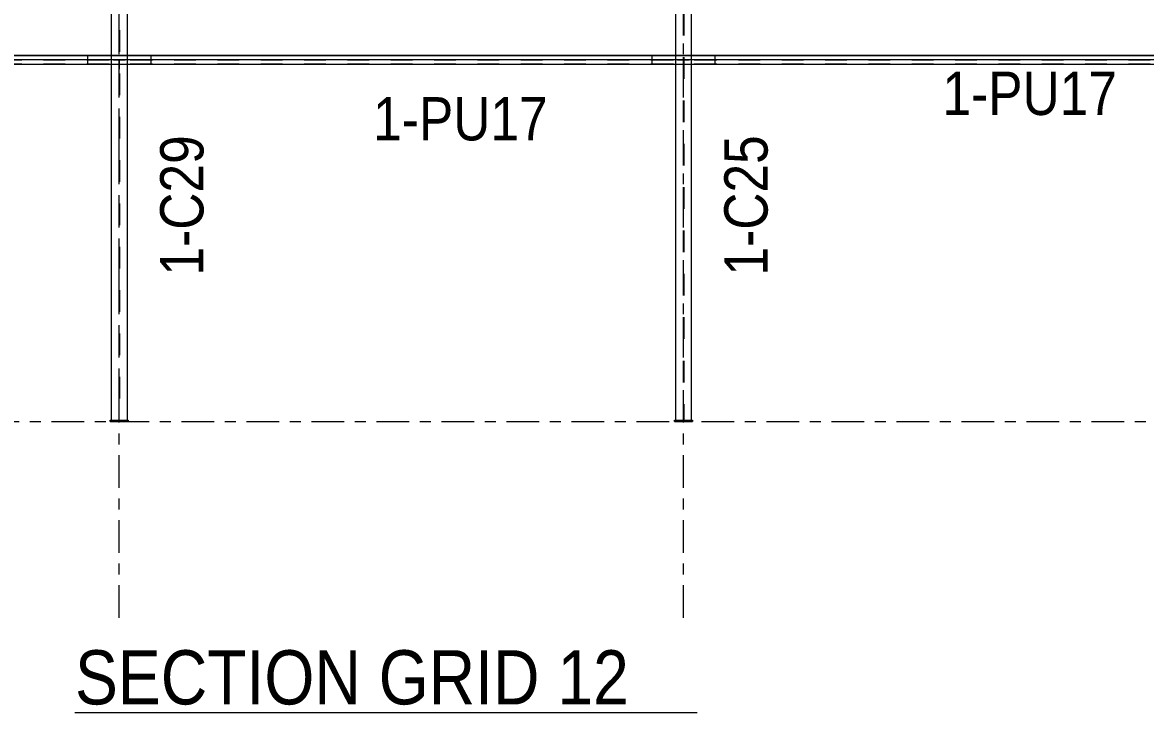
# Model space of a CAD drawing. Header units: millimetres. Extents: x -619 to 204, y -351 to 223.
# Drawn here: x -312.4 to -208.8, y -10.2 to 53.5 of the extents above; entities that cross this region are included whole.
import ezdxf

# ---------------------------------------------------------------- set-up
doc = ezdxf.new("R2010")
doc.units = ezdxf.units.MM
for name, pattern in [('XKITLINE00', [0]), ('XKITLINE02', [4, 2, -2]), ('XKITLINE03', [6, 3, -1, 1, -1])]:
    doc.linetypes.add(name, pattern=pattern)
for name, color, linetype, lineweight in [('OtherObjectType', 7, 'Continuous', 0), ('Part', 2, 'Continuous', 0), ('PartMark', 7, 'Continuous', 0), ('S-grid', 1, 'Continuous', 0)]:
    doc.layers.add(name, color=color, linetype=linetype, lineweight=lineweight)
doc.styles.add('ARIAL', font='ARIAL.TTF')

# ---------------------------------------------------------------- blocks, each defined once
blk = doc.blocks.new('*A148')
at = {"layer": 'S-grid', "color": 1, "linetype": 'XKITLINE03', "lineweight": 0}
blk.add_line((-489.74, 16.67), (22.91, 16.67), dxfattribs=at)
blk = doc.blocks.new('*A150')
at = {"layer": 'Part', "color": 2, "linetype": 'XKITLINE00', "lineweight": 0}
for p, q in [((-306.42, 50.46), (-248.5, 50.46)), ((-306.42, 50.46), (-306.42, 49.64)), ((-306.42, 50.44), (-248.5, 50.44)), ((-306.42, 50.06), (-248.5, 50.06)), ((-248.5, 50.46), (-248.5, 49.64)), ((-306.42, 49.64), (-248.5, 49.64))]:
    blk.add_line(p, q, dxfattribs=at)
at = {"layer": 'Part', "color": 7, "linetype": 'XKITLINE02', "lineweight": 0}
for p, q in [((-306.42, 50.04), (-248.5, 50.04)), ((-306.42, 49.65), (-248.5, 49.65))]:
    blk.add_line(p, q, dxfattribs=at)
blk = doc.blocks.new('*A203')
at = {"layer": 'OtherObjectType', "color": 5, "linetype": 'XKITLINE00', "lineweight": 0}
blk.add_line((-307.58, -10.2), (-250.16, -10.2), dxfattribs=at)
at = {"layer": 'OtherObjectType', "color": 7, "style": 'ARIAL', "width": 0.85}
blk.add_text('SECTION GRID 12', height=5, dxfattribs=at).set_placement((-307.58, -9.45))
blk = doc.blocks.new('*A204')
at = {"layer": 'S-grid', "color": 1, "linetype": 'XKITLINE03', "lineweight": 0}
blk.add_line((-303.5, -1.45), (-303.5, 109.87), dxfattribs=at)
blk = doc.blocks.new('*A222')
at = {"layer": 'Part', "color": 7, "linetype": 'XKITLINE02', "lineweight": 0}
for p, q in [((-304.23, 100.7), (-302.77, 100.85)), ((-303.53, 100.77), (-303.53, 16.79)), ((-303.47, 100.78), (-303.47, 16.79)), ((-304.23, 93.79), (-304.23, 92.97)), ((-302.77, 93.79), (-302.77, 92.97)), ((-304.23, 82.96), (-304.23, 82.14)), ((-302.77, 82.96), (-302.77, 82.14)), ((-304.23, 72.12), (-304.23, 71.31)), ((-302.77, 72.12), (-302.77, 71.31)), ((-304.23, 61.29), (-304.23, 60.47)), ((-302.77, 61.29), (-302.77, 60.47)), ((-304.23, 50.46), (-304.23, 49.64)), ((-302.77, 50.46), (-302.77, 49.64)), ((-304.23, 16.79), (-302.77, 16.79))]:
    blk.add_line(p, q, dxfattribs=at)
at = {"layer": 'Part', "color": 2, "linetype": 'XKITLINE00', "lineweight": 0}
for p, q in [((-304.23, 100.7), (-304.23, 93.79)), ((-302.77, 100.85), (-302.77, 93.79)), ((-304.23, 92.97), (-304.23, 82.96)), ((-302.77, 92.97), (-302.77, 82.96)), ((-304.23, 82.14), (-304.23, 72.12)), ((-302.77, 82.14), (-302.77, 72.12)), ((-304.23, 71.31), (-304.23, 61.29)), ((-302.77, 71.31), (-302.77, 61.29)), ((-304.23, 60.47), (-304.23, 50.46)), ((-302.77, 60.47), (-302.77, 50.46)), ((-304.23, 49.64), (-304.23, 16.79)), ((-302.77, 49.64), (-302.77, 16.79))]:
    blk.add_line(p, q, dxfattribs=at)
blk = doc.blocks.new('*A225')
at = {"layer": 'Part', "color": 2, "linetype": 'XKITLINE00', "lineweight": 0}
for p, q in [((-304.33, 16.67), (-304.33, 16.79)), ((-304.33, 16.79), (-302.67, 16.79)), ((-304.33, 16.67), (-302.67, 16.67)), ((-302.67, 16.79), (-302.67, 16.67))]:
    blk.add_line(p, q, dxfattribs=at)
blk = doc.blocks.new('*A326')
at = {"layer": 'Part', "color": 2, "linetype": 'XKITLINE00', "lineweight": 0}
for p, q in [((-358.5, 50.46), (-300.58, 50.46)), ((-358.5, 50.46), (-358.5, 49.64)), ((-358.5, 50.44), (-300.58, 50.44)), ((-358.5, 50.06), (-300.58, 50.06)), ((-300.58, 50.46), (-300.58, 49.64)), ((-358.5, 49.64), (-300.58, 49.64))]:
    blk.add_line(p, q, dxfattribs=at)
at = {"layer": 'Part', "color": 7, "linetype": 'XKITLINE02', "lineweight": 0}
for p, q in [((-358.5, 50.04), (-300.58, 50.04)), ((-358.5, 49.65), (-300.58, 49.65))]:
    blk.add_line(p, q, dxfattribs=at)
blk = doc.blocks.new('*A402')
at = {"layer": 'Part', "color": 7, "linetype": 'XKITLINE02', "lineweight": 0}
for p, q in [((-302.96, 50.04), (-304.04, 50.04)), ((-304.04, 50.04), (-304.04, 50)), ((-302.96, 50), (-304.04, 50)), ((-302.96, 50.04), (-302.96, 50))]:
    blk.add_line(p, q, dxfattribs=at)
blk = doc.blocks.new('*A403')
at = {"layer": 'Part', "color": 7, "linetype": 'XKITLINE02', "lineweight": 0}
for p, q in [((-303.52, 50), (-303.52, 49.64)), ((-303.52, 50), (-303.48, 50)), ((-303.48, 50), (-303.52, 50)), ((-303.48, 49.64), (-303.48, 50))]:
    blk.add_line(p, q, dxfattribs=at)
at = {"layer": 'Part', "color": 2, "linetype": 'XKITLINE00', "lineweight": 0}
for p, q in [((-303.52, 49.64), (-303.52, 49.17)), ((-303.52, 49.17), (-303.48, 49.17)), ((-303.48, 49.17), (-303.48, 49.64))]:
    blk.add_line(p, q, dxfattribs=at)
blk = doc.blocks.new('*A421')
at = {"layer": 'S-grid', "color": 1, "linetype": 'XKITLINE03', "lineweight": 0}
blk.add_line((-251.42, -1.45), (-251.42, 140.21), dxfattribs=at)
blk = doc.blocks.new('*A479')
at = {"layer": 'Part', "color": 2, "linetype": 'XKITLINE00', "lineweight": 0}
for p, q in [((-254.33, 50.46), (-196.42, 50.46)), ((-254.33, 50.46), (-254.33, 49.64)), ((-254.33, 50.44), (-196.42, 50.44)), ((-254.33, 50.06), (-196.42, 50.06)), ((-196.42, 50.46), (-196.42, 49.64)), ((-254.33, 49.64), (-196.42, 49.64))]:
    blk.add_line(p, q, dxfattribs=at)
at = {"layer": 'Part', "color": 7, "linetype": 'XKITLINE02', "lineweight": 0}
for p, q in [((-254.33, 50.04), (-196.42, 50.04)), ((-254.33, 49.65), (-196.42, 49.65))]:
    blk.add_line(p, q, dxfattribs=at)
blk = doc.blocks.new('*A484')
at = {"layer": 'Part', "color": 7, "linetype": 'XKITLINE02', "lineweight": 0}
for p, q in [((-252.15, 106.19), (-250.69, 106.35)), ((-251.45, 106.27), (-251.45, 16.79)), ((-251.39, 106.27), (-251.39, 16.79)), ((-252.15, 104.62), (-252.15, 103.81)), ((-250.69, 104.62), (-250.69, 103.81)), ((-252.15, 93.79), (-252.15, 92.97)), ((-250.69, 93.79), (-250.69, 92.97)), ((-252.15, 82.96), (-252.15, 82.14)), ((-250.69, 82.96), (-250.69, 82.14)), ((-252.15, 72.12), (-252.15, 71.31)), ((-250.69, 72.12), (-250.69, 71.31)), ((-252.15, 61.29), (-252.15, 60.47)), ((-250.69, 61.29), (-250.69, 60.47)), ((-252.15, 50.46), (-252.15, 49.64)), ((-250.69, 50.46), (-250.69, 49.64)), ((-252.15, 16.79), (-250.69, 16.79))]:
    blk.add_line(p, q, dxfattribs=at)
at = {"layer": 'Part', "color": 2, "linetype": 'XKITLINE00', "lineweight": 0}
for p, q in [((-252.15, 106.19), (-252.15, 104.62)), ((-250.69, 106.35), (-250.69, 104.62)), ((-252.15, 103.81), (-252.15, 93.79)), ((-250.69, 103.81), (-250.69, 93.79)), ((-252.15, 92.97), (-252.15, 82.96)), ((-250.69, 92.97), (-250.69, 82.96)), ((-252.15, 82.14), (-252.15, 72.12)), ((-250.69, 82.14), (-250.69, 72.12)), ((-252.15, 71.31), (-252.15, 61.29)), ((-250.69, 71.31), (-250.69, 61.29)), ((-252.15, 60.47), (-252.15, 50.46)), ((-250.69, 60.47), (-250.69, 50.46)), ((-252.15, 49.64), (-252.15, 16.79)), ((-250.69, 49.64), (-250.69, 16.79))]:
    blk.add_line(p, q, dxfattribs=at)
blk = doc.blocks.new('*A485')
at = {"layer": 'Part', "color": 2, "linetype": 'XKITLINE00', "lineweight": 0}
for p, q in [((-252.25, 16.67), (-252.25, 16.79)), ((-252.25, 16.79), (-250.58, 16.79)), ((-252.25, 16.67), (-250.58, 16.67)), ((-250.58, 16.79), (-250.58, 16.67))]:
    blk.add_line(p, q, dxfattribs=at)
blk = doc.blocks.new('*A534')
at = {"layer": 'Part', "color": 7, "linetype": 'XKITLINE02', "lineweight": 0}
for p, q in [((-250.87, 50.04), (-251.96, 50.04)), ((-251.96, 50.04), (-251.96, 50)), ((-250.87, 50), (-251.96, 50)), ((-250.87, 50.04), (-250.87, 50))]:
    blk.add_line(p, q, dxfattribs=at)
blk = doc.blocks.new('*A535')
at = {"layer": 'Part', "color": 7, "linetype": 'XKITLINE02', "lineweight": 0}
for p, q in [((-251.44, 50), (-251.44, 49.64)), ((-251.44, 50), (-251.4, 50)), ((-251.4, 50), (-251.44, 50)), ((-251.4, 49.64), (-251.4, 50))]:
    blk.add_line(p, q, dxfattribs=at)
at = {"layer": 'Part', "color": 2, "linetype": 'XKITLINE00', "lineweight": 0}
for p, q in [((-251.44, 49.64), (-251.44, 49.17)), ((-251.44, 49.17), (-251.4, 49.17)), ((-251.4, 49.17), (-251.4, 49.64))]:
    blk.add_line(p, q, dxfattribs=at)
blk = doc.blocks.new('*A1182')
at = {"layer": 'PartMark', "color": 3, "style": 'ARIAL', "width": 0.85}
blk.add_text('1-PU17', height=4, dxfattribs=at).set_placement((-280.05, 42.59))
blk = doc.blocks.new('*A1196')
at = {"layer": 'PartMark', "color": 3, "style": 'ARIAL', "width": 0.85}
blk.add_text('1-C29', height=4, rotation=90.0002, dxfattribs=at).set_placement((-295.72, 30.13))
blk = doc.blocks.new('*A1203')
at = {"layer": 'PartMark', "color": 3, "style": 'ARIAL', "width": 0.85}
blk.add_text('1-PU17', height=4, dxfattribs=at).set_placement((-227.5, 44.94))
blk = doc.blocks.new('*A1205')
at = {"layer": 'PartMark', "color": 3, "style": 'ARIAL', "width": 0.85}
blk.add_text('1-C25', height=4, rotation=90.0002, dxfattribs=at).set_placement((-243.64, 30.13))

msp = doc.modelspace()

# ---------------------------------------------------------------- block references
at = {"lineweight": 0}
for name in ['*A204', '*A421', '*A484', '*A222', '*A326', '*A150', '*A402', '*A403', '*A479', '*A534', '*A535', '*A1203', '*A1182', '*A1196', '*A1205', '*A148', '*A225', '*A485', '*A203']:
    msp.add_blockref(name, (0, 0), dxfattribs=at)

doc.saveas('drawing.dxf')
